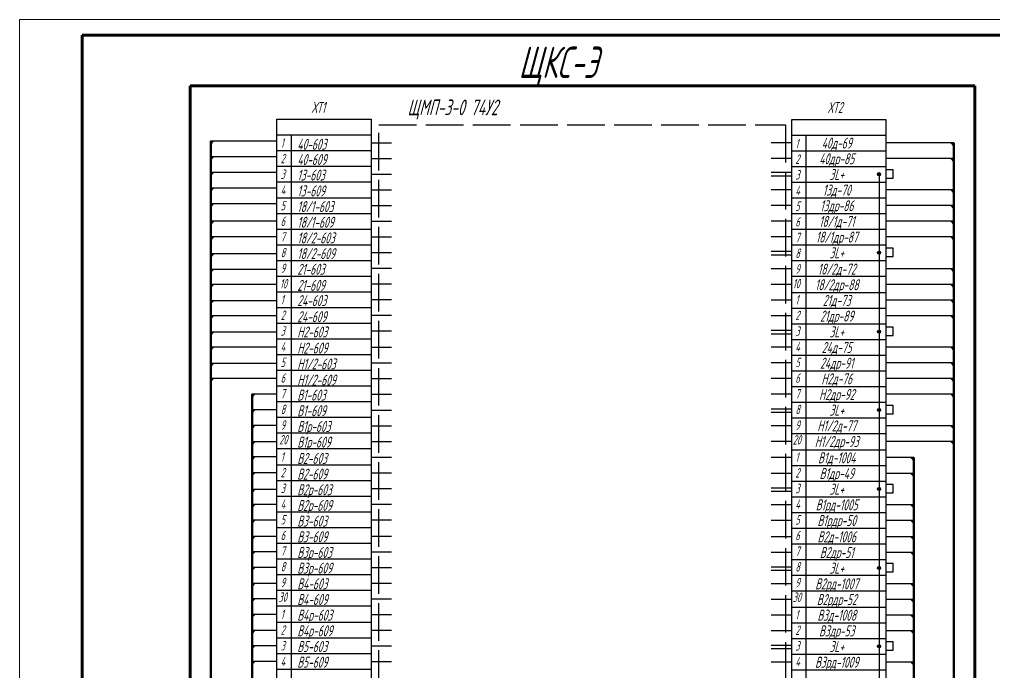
# Model space of a CAD drawing. Header units: millimetres. Extents: x -680 to 9204, y -4430 to 7779.
# Drawn here: x 4040.7 to 4351.3, y -1601.2 to -1393.2 of the extents above; entities that cross this region are included whole.
import ezdxf
from ezdxf.enums import TextEntityAlignment as Align

# ---------------------------------------------------------------- set-up
doc = ezdxf.new("R2010")
doc.units = ezdxf.units.MM
doc.linetypes.add('ACAD_ISO02W100', pattern=[15, 12, -3])
doc.layers.get('Defpoints').update_dxf_attribs({"color": 33})
doc.layers.add('ТЕКСТ', color=2, linetype='Continuous')
for name, color, linetype, lineweight in [('Текст_КИП', 2, 'Continuous', 25), ('Толст.рамка', 7, 'Continuous', 60), ('Тонк.рамка', 10, 'Continuous', 20), ('Эл.кабель', 2, 'Continuous', 50)]:
    doc.layers.add(name, color=color, linetype=linetype, lineweight=lineweight)
doc.styles.add('Simplex', font='simplex.shx', dxfattribs={"width": 0.7, "oblique": 15})

msp = doc.modelspace()

# ---------------------------------------------------------------- hatches: boundary and pattern name
for points in [[(4101.676, -1432.991), (4102.676, -1431.991), (4101.676, -1431.991)], [(4337.645, -1432.611), (4338.645, -1433.611), (4338.645, -1432.611)], [(4101.676, -1437.991), (4102.676, -1436.991), (4101.676, -1436.991)], [(4337.645, -1437.611), (4338.645, -1438.611), (4338.645, -1437.611)], [(4314.235, -1442.611, 1), (4315.248, -1442.611, 1)], [(4101.676, -1452.991), (4102.676, -1451.991), (4101.676, -1451.991)], [(4101.676, -1458.611), (4102.676, -1457.611), (4101.676, -1457.611)], [(4337.645, -1457.611), (4338.645, -1458.611), (4338.645, -1457.611)], [(4101.676, -1463.611), (4102.676, -1462.611), (4101.676, -1462.611)], [(4337.645, -1462.611), (4338.645, -1463.611), (4338.645, -1462.611)], [(4101.676, -1469.042), (4102.676, -1468.042), (4101.676, -1468.042)], [(4314.235, -1467.611, 1), (4315.248, -1467.611, 1)], [(4101.676, -1473.889), (4102.676, -1472.889), (4101.676, -1472.889)], [(4337.645, -1472.813), (4338.645, -1473.813), (4338.645, -1472.813)], [(4101.676, -1478.695), (4102.676, -1477.695), (4101.676, -1477.695)], [(4337.645, -1477.813), (4338.645, -1478.813), (4338.645, -1477.813)], [(4337.645, -1482.813), (4338.645, -1483.813), (4338.645, -1482.813)], [(4337.645, -1487.813), (4338.645, -1488.813), (4338.645, -1487.813)], [(4101.676, -1493.889), (4102.676, -1492.889), (4101.676, -1492.889)], [(4314.235, -1492.813, 1), (4315.248, -1492.813, 1)], [(4101.676, -1498.695), (4102.676, -1497.695), (4101.676, -1497.695)], [(4337.645, -1507.813), (4338.645, -1508.813), (4338.645, -1507.813)], [(4114.852, -1513.695), (4115.852, -1512.695), (4114.852, -1512.695)], [(4337.645, -1512.813), (4338.645, -1513.813), (4338.645, -1512.813)], [(4114.852, -1518.695), (4115.852, -1517.695), (4114.852, -1517.695)], [(4314.235, -1517.813, 1), (4315.248, -1517.813, 1)], [(4114.852, -1523.695), (4115.852, -1522.695), (4114.852, -1522.695)], [(4114.852, -1528.889), (4115.852, -1527.889), (4114.852, -1527.889)], [(4114.852, -1533.695), (4115.852, -1532.695), (4114.852, -1532.695)], [(4324.839, -1533.015), (4325.839, -1534.015), (4325.839, -1533.015)], [(4114.852, -1538.695), (4115.852, -1537.695), (4114.852, -1537.695)], [(4324.839, -1538.015), (4325.839, -1539.015), (4325.839, -1538.015)], [(4114.852, -1544.091), (4115.852, -1543.091), (4114.852, -1543.091)], [(4314.235, -1543.015, 1), (4315.248, -1543.015, 1)], [(4114.852, -1548.897), (4115.852, -1547.897), (4114.852, -1547.897)], [(4324.839, -1548.015), (4325.839, -1549.015), (4325.839, -1548.015)], [(4114.852, -1553.897), (4115.852, -1552.897), (4114.852, -1552.897)], [(4324.839, -1553.015), (4325.839, -1554.015), (4325.839, -1553.015)], [(4114.852, -1559.091), (4115.852, -1558.091), (4114.852, -1558.091)], [(4324.839, -1558.217), (4325.839, -1559.217), (4325.839, -1558.217)], [(4114.852, -1563.897), (4115.852, -1562.897), (4114.852, -1562.897)], [(4324.839, -1563.217), (4325.839, -1564.217), (4325.839, -1563.217)], [(4114.852, -1568.897), (4115.852, -1567.897), (4114.852, -1567.897)], [(4314.235, -1568.217, 1), (4315.248, -1568.217, 1)], [(4114.852, -1574.091), (4115.852, -1573.091), (4114.852, -1573.091)], [(4324.839, -1573.217), (4325.839, -1574.217), (4325.839, -1573.217)], [(4114.852, -1578.897), (4115.852, -1577.897), (4114.852, -1577.897)], [(4324.839, -1578.217), (4325.839, -1579.217), (4325.839, -1578.217)], [(4114.852, -1583.897), (4115.852, -1582.897), (4114.852, -1582.897)], [(4324.839, -1583.217), (4325.839, -1584.217), (4325.839, -1583.217)], [(4114.852, -1589.091), (4115.852, -1588.091), (4114.852, -1588.091)], [(4324.839, -1588.217), (4325.839, -1589.217), (4325.839, -1588.217)], [(4114.852, -1593.897), (4115.852, -1592.897), (4114.852, -1592.897)], [(4314.235, -1593.217, 1), (4315.248, -1593.217, 1)], [(4114.852, -1598.897), (4115.852, -1597.897), (4114.852, -1597.897)], [(4324.839, -1598.217), (4325.839, -1599.217), (4325.839, -1598.217)]]:
    msp.add_hatch(color=256).paths.add_polyline_path(points)
at = {"layer": 'Defpoints'}
for points in [[(4101.676, -1442.991), (4102.676, -1441.991), (4101.676, -1441.991)], [(4101.676, -1447.991), (4102.676, -1446.991), (4101.676, -1446.991)], [(4337.645, -1447.611), (4338.645, -1448.611), (4338.645, -1447.611)], [(4337.645, -1452.611), (4338.645, -1453.611), (4338.645, -1452.611)], [(4101.676, -1483.889), (4102.676, -1482.889), (4101.676, -1482.889)], [(4101.676, -1488.695), (4102.676, -1487.695), (4101.676, -1487.695)], [(4337.645, -1497.813), (4338.645, -1498.813), (4338.645, -1497.813)], [(4101.676, -1503.889), (4102.676, -1502.889), (4101.676, -1502.889)], [(4337.645, -1502.813), (4338.645, -1503.813), (4338.645, -1502.813)], [(4101.676, -1508.695), (4102.676, -1507.695), (4101.676, -1507.695)], [(4337.645, -1522.813), (4338.645, -1523.813), (4338.645, -1522.813)], [(4337.645, -1527.813), (4338.645, -1528.813), (4338.645, -1527.813)]]:
    msp.add_hatch(color=256, dxfattribs=at).paths.add_polyline_path(points)

# ---------------------------------------------------------------- linework, layer by layer
at = {"color": 5, "lineweight": 60}
for p, q in [((4095.12, -1414.395), (4345.312, -1414.395)), ((4095.12, -1762.124), (4095.12, -1414.395)), ((4345.312, -1762.124), (4345.312, -1414.395))]:
    msp.add_line(p, q, dxfattribs=at)
at = {"lineweight": -3}
for p, q in [((4122.771, -1710.889), (4122.771, -1425.082)), ((4122.771, -1425.082), (4152.771, -1425.082)), ((4286.888, -1736.121), (4286.888, -1425.111)), ((4286.888, -1425.111), (4316.888, -1425.111)), ((4122.771, -1430.082), (4152.771, -1430.082)), ((4127.436, -1705.889), (4127.436, -1430.082)), ((4286.888, -1430.111), (4316.888, -1430.111)), ((4286.888, -1430.111), (4316.888, -1430.111)), ((4286.888, -1430.111), (4316.888, -1430.111)), ((4291.553, -1730.919), (4291.553, -1430.111)), ((4122.771, -1435.082), (4152.771, -1435.082)), ((4286.888, -1435.111), (4316.888, -1435.111)), ((4122.771, -1440.082), (4152.771, -1440.082)), ((4286.888, -1440.111), (4316.888, -1440.111)), ((4122.771, -1445.082), (4152.771, -1445.082)), ((4286.888, -1445.111), (4316.888, -1445.111)), ((4122.771, -1450.082), (4152.771, -1450.082)), ((4286.888, -1450.111), (4316.888, -1450.111)), ((4122.771, -1455.082), (4152.771, -1455.082)), ((4286.888, -1455.111), (4316.888, -1455.111)), ((4122.771, -1460.082), (4152.771, -1460.082)), ((4286.888, -1460.111), (4316.888, -1460.111)), ((4122.771, -1465.082), (4152.771, -1465.082)), ((4286.888, -1465.111), (4316.888, -1465.111)), ((4122.771, -1470.082), (4152.771, -1470.082)), ((4286.888, -1470.111), (4316.888, -1470.111)), ((4122.771, -1475.082), (4152.771, -1475.082)), ((4286.888, -1475.111), (4316.888, -1475.111)), ((4286.888, -1475.111), (4316.888, -1475.111)), ((4122.771, -1480.082), (4152.771, -1480.082)), ((4122.771, -1480.082), (4152.771, -1480.082)), ((4286.888, -1480.313), (4316.888, -1480.313)), ((4122.771, -1485.082), (4152.771, -1485.082)), ((4286.888, -1485.313), (4316.888, -1485.313)), ((4122.771, -1490.082), (4152.771, -1490.082)), ((4286.888, -1490.313), (4316.888, -1490.313)), ((4122.771, -1495.082), (4152.771, -1495.082)), ((4286.888, -1495.313), (4316.888, -1495.313)), ((4122.771, -1500.082), (4152.771, -1500.082)), ((4286.888, -1500.313), (4316.888, -1500.313)), ((4122.771, -1505.082), (4152.771, -1505.082)), ((4286.888, -1505.313), (4316.888, -1505.313)), ((4122.771, -1510.082), (4152.771, -1510.082)), ((4286.888, -1510.313), (4316.888, -1510.313)), ((4122.771, -1515.082), (4152.771, -1515.082)), ((4286.888, -1515.313), (4316.888, -1515.313)), ((4122.771, -1520.082), (4152.771, -1520.082)), ((4286.888, -1520.313), (4316.888, -1520.313)), ((4122.771, -1525.082), (4152.771, -1525.082)), ((4286.888, -1525.313), (4316.888, -1525.313)), ((4286.888, -1525.313), (4316.888, -1525.313)), ((4122.771, -1530.082), (4152.771, -1530.082)), ((4122.771, -1530.082), (4152.771, -1530.082)), ((4286.888, -1530.515), (4316.888, -1530.515)), ((4122.771, -1535.284), (4152.771, -1535.284)), ((4286.888, -1535.515), (4316.888, -1535.515)), ((4122.771, -1540.284), (4152.771, -1540.284)), ((4286.888, -1540.515), (4316.888, -1540.515)), ((4122.771, -1545.284), (4152.771, -1545.284)), ((4286.888, -1545.515), (4316.888, -1545.515)), ((4122.771, -1550.284), (4152.771, -1550.284)), ((4286.888, -1550.515), (4316.888, -1550.515)), ((4122.771, -1555.284), (4152.771, -1555.284)), ((4286.888, -1555.515), (4316.888, -1555.515)), ((4122.771, -1560.284), (4152.771, -1560.284)), ((4286.888, -1560.515), (4316.888, -1560.515)), ((4122.771, -1565.284), (4152.771, -1565.284)), ((4286.888, -1565.515), (4316.888, -1565.515)), ((4122.771, -1570.284), (4152.771, -1570.284)), ((4286.888, -1570.515), (4316.888, -1570.515)), ((4122.771, -1575.284), (4152.771, -1575.284)), ((4286.888, -1575.515), (4316.888, -1575.515)), ((4122.771, -1580.284), (4152.771, -1580.284)), ((4122.771, -1580.284), (4152.771, -1580.284)), ((4122.771, -1580.284), (4152.771, -1580.284)), ((4286.888, -1580.717), (4316.888, -1580.717)), ((4122.771, -1585.486), (4152.771, -1585.486)), ((4286.888, -1585.717), (4316.888, -1585.717)), ((4122.771, -1590.486), (4152.771, -1590.486)), ((4286.888, -1590.717), (4316.888, -1590.717)), ((4122.771, -1595.486), (4152.771, -1595.486)), ((4286.888, -1595.717), (4316.888, -1595.717)), ((4122.771, -1600.486), (4152.771, -1600.486)), ((4286.888, -1600.717), (4316.888, -1600.717))]:
    msp.add_line(p, q, dxfattribs=at)
at = {"color": 3}
for p, q in [((4122.771, -1425.082), (4122.771, -1425.082)), ((4286.888, -1432.611), (4280.325, -1432.611)), ((4338.645, -1432.611), (4316.888, -1432.611)), ((4286.888, -1437.611), (4280.325, -1437.611)), ((4338.645, -1437.611), (4316.888, -1437.611)), ((4286.888, -1442.099), (4280.325, -1442.099)), ((4286.888, -1443.171), (4280.325, -1443.171)), ((4286.888, -1457.611), (4280.325, -1457.611)), ((4338.645, -1457.611), (4316.888, -1457.611)), ((4286.888, -1462.611), (4280.325, -1462.611)), ((4338.645, -1462.611), (4316.888, -1462.611)), ((4286.888, -1467.301), (4280.325, -1467.301)), ((4286.888, -1468.373), (4280.325, -1468.373)), ((4286.888, -1472.813), (4280.325, -1472.813)), ((4338.645, -1472.813), (4316.888, -1472.813)), ((4286.888, -1477.813), (4280.325, -1477.813)), ((4338.645, -1477.813), (4316.888, -1477.813)), ((4286.888, -1482.813), (4280.325, -1482.813)), ((4338.645, -1482.813), (4316.888, -1482.813)), ((4286.888, -1487.813), (4280.325, -1487.813)), ((4338.645, -1487.813), (4316.888, -1487.813)), ((4286.888, -1492.503), (4280.325, -1492.503)), ((4286.888, -1507.813), (4280.325, -1507.813)), ((4338.645, -1507.813), (4316.888, -1507.813)), ((4286.888, -1512.813), (4280.325, -1512.813)), ((4338.645, -1512.813), (4316.888, -1512.813)), ((4286.888, -1517.503), (4280.325, -1517.503)), ((4286.888, -1533.015), (4280.325, -1533.015)), ((4325.839, -1533.015), (4316.888, -1533.015)), ((4286.888, -1538.015), (4280.325, -1538.015)), ((4325.839, -1538.015), (4316.888, -1538.015)), ((4286.888, -1542.705), (4280.325, -1542.705)), ((4286.888, -1543.776), (4280.325, -1543.776)), ((4286.888, -1548.015), (4280.325, -1548.015)), ((4325.839, -1548.015), (4316.888, -1548.015)), ((4286.888, -1553.015), (4280.325, -1553.015)), ((4325.839, -1553.015), (4316.888, -1553.015)), ((4286.888, -1558.217), (4280.325, -1558.217)), ((4325.839, -1558.217), (4316.888, -1558.217)), ((4286.888, -1563.217), (4280.325, -1563.217)), ((4325.839, -1563.217), (4316.888, -1563.217)), ((4286.888, -1567.906), (4280.325, -1567.906)), ((4286.888, -1568.978), (4280.325, -1568.978)), ((4286.888, -1573.217), (4280.325, -1573.217)), ((4325.839, -1573.217), (4316.888, -1573.217)), ((4286.888, -1578.217), (4280.325, -1578.217)), ((4325.839, -1578.217), (4316.888, -1578.217)), ((4286.888, -1583.217), (4280.325, -1583.217)), ((4325.839, -1583.217), (4316.888, -1583.217)), ((4286.888, -1588.217), (4280.325, -1588.217)), ((4325.839, -1588.217), (4316.888, -1588.217)), ((4286.888, -1592.906), (4280.325, -1592.906)), ((4286.888, -1593.978), (4280.325, -1593.978)), ((4286.888, -1598.217), (4280.325, -1598.217)), ((4325.839, -1598.217), (4316.888, -1598.217))]:
    msp.add_line(p, q, dxfattribs=at)
for p, q in [((4152.771, -1425.082), (4152.771, -1710.889)), ((4316.888, -1425.111), (4316.888, -1736.121)), ((4101.676, -1431.991), (4122.771, -1431.991)), ((4101.676, -1431.991), (4102.676, -1431.991)), ((4101.676, -1431.991), (4101.676, -1432.991)), ((4101.676, -1432.991), (4102.676, -1431.991)), ((4152.771, -1432.611), (4159.335, -1432.611)), ((4338.645, -1432.611), (4337.645, -1432.611)), ((4337.645, -1432.611), (4338.645, -1433.611)), ((4338.645, -1432.611), (4338.645, -1433.611)), ((4101.676, -1436.991), (4122.771, -1436.991)), ((4101.676, -1436.991), (4102.676, -1436.991)), ((4101.676, -1436.991), (4101.676, -1437.991)), ((4101.676, -1437.991), (4102.676, -1436.991)), ((4152.771, -1437.611), (4159.335, -1437.611)), ((4338.645, -1437.611), (4337.645, -1437.611)), ((4337.645, -1437.611), (4338.645, -1438.611)), ((4338.645, -1437.611), (4338.645, -1438.611)), ((4314.742, -1442.611), (4314.742, -1693.925)), ((4319.269, -1441.193), (4316.888, -1441.193)), ((4316.888, -1443.856), (4319.269, -1443.856)), ((4319.269, -1443.856), (4319.269, -1441.193)), ((4101.676, -1451.991), (4122.771, -1451.991)), ((4101.676, -1451.991), (4102.676, -1451.991)), ((4101.676, -1451.991), (4101.676, -1452.991)), ((4101.676, -1452.991), (4102.676, -1451.991)), ((4152.771, -1452.611), (4159.335, -1452.611)), ((4122.771, -1457.611), (4101.676, -1457.611)), ((4101.676, -1457.611), (4102.676, -1457.611)), ((4101.676, -1457.611), (4101.676, -1458.611)), ((4101.676, -1458.611), (4102.676, -1457.611)), ((4152.771, -1457.611), (4159.335, -1457.611)), ((4338.645, -1457.611), (4337.645, -1457.611)), ((4337.645, -1457.611), (4338.645, -1458.611)), ((4338.645, -1457.611), (4338.645, -1458.611)), ((4122.771, -1462.611), (4101.676, -1462.611)), ((4101.676, -1462.611), (4102.676, -1462.611)), ((4101.676, -1462.611), (4101.676, -1463.611)), ((4101.676, -1463.611), (4102.676, -1462.611)), ((4152.771, -1462.611), (4159.335, -1462.611)), ((4338.645, -1462.611), (4337.645, -1462.611)), ((4337.645, -1462.611), (4338.645, -1463.611)), ((4338.645, -1462.611), (4338.645, -1463.611)), ((4122.771, -1468.042), (4101.676, -1468.042)), ((4101.676, -1468.042), (4102.676, -1468.042)), ((4101.676, -1468.042), (4101.676, -1469.042)), ((4101.676, -1469.042), (4102.676, -1468.042)), ((4152.771, -1467.611), (4159.335, -1467.611)), ((4319.269, -1466.193), (4316.888, -1466.193)), ((4316.888, -1468.856), (4319.269, -1468.856)), ((4319.269, -1468.856), (4319.269, -1466.193)), ((4101.676, -1472.889), (4122.771, -1472.889)), ((4101.676, -1472.889), (4102.676, -1472.889)), ((4101.676, -1472.889), (4101.676, -1473.889)), ((4101.676, -1473.889), (4102.676, -1472.889)), ((4152.771, -1472.611), (4159.335, -1472.611)), ((4338.645, -1472.813), (4337.645, -1472.813)), ((4337.645, -1472.813), (4338.645, -1473.813)), ((4338.645, -1472.813), (4338.645, -1473.813)), ((4101.676, -1477.695), (4122.771, -1477.695)), ((4101.676, -1477.695), (4102.676, -1477.695)), ((4101.676, -1477.695), (4101.676, -1478.695)), ((4101.676, -1478.695), (4102.676, -1477.695)), ((4152.771, -1477.611), (4159.335, -1477.611)), ((4338.645, -1477.813), (4337.645, -1477.813)), ((4337.645, -1477.813), (4338.645, -1478.813)), ((4338.645, -1477.813), (4338.645, -1478.813)), ((4338.645, -1482.813), (4337.645, -1482.813)), ((4337.645, -1482.813), (4338.645, -1483.813)), ((4338.645, -1482.813), (4338.645, -1483.813)), ((4338.645, -1487.813), (4337.645, -1487.813)), ((4337.645, -1487.813), (4338.645, -1488.813)), ((4338.645, -1487.813), (4338.645, -1488.813)), ((4101.676, -1492.889), (4122.771, -1492.889)), ((4101.676, -1492.889), (4102.676, -1492.889)), ((4101.676, -1492.889), (4101.676, -1493.889)), ((4101.676, -1493.889), (4102.676, -1492.889)), ((4152.771, -1492.611), (4159.335, -1492.611)), ((4319.269, -1491.395), (4316.888, -1491.395)), ((4319.269, -1494.058), (4319.269, -1491.395)), ((4316.888, -1494.058), (4319.269, -1494.058)), ((4101.676, -1497.695), (4122.771, -1497.695)), ((4101.676, -1497.695), (4102.676, -1497.695)), ((4101.676, -1497.695), (4101.676, -1498.695)), ((4101.676, -1498.695), (4102.676, -1497.695)), ((4152.771, -1497.813), (4159.335, -1497.813)), ((4338.645, -1507.813), (4337.645, -1507.813)), ((4337.645, -1507.813), (4338.645, -1508.813)), ((4338.645, -1507.813), (4338.645, -1508.813)), ((4114.852, -1512.695), (4122.771, -1512.695)), ((4114.852, -1512.695), (4115.852, -1512.695)), ((4114.852, -1512.695), (4114.852, -1513.695)), ((4114.852, -1513.695), (4115.852, -1512.695)), ((4152.771, -1512.813), (4159.335, -1512.813)), ((4338.645, -1512.813), (4337.645, -1512.813)), ((4337.645, -1512.813), (4338.645, -1513.813)), ((4338.645, -1512.813), (4338.645, -1513.813)), ((4114.852, -1517.695), (4122.771, -1517.695)), ((4114.852, -1517.695), (4115.852, -1517.695)), ((4114.852, -1517.695), (4114.852, -1518.695)), ((4114.852, -1518.695), (4115.852, -1517.695)), ((4152.771, -1517.813), (4159.335, -1517.813)), ((4319.269, -1516.395), (4316.888, -1516.395)), ((4319.269, -1519.058), (4319.269, -1516.395)), ((4316.888, -1519.058), (4319.269, -1519.058)), ((4114.852, -1522.695), (4122.771, -1522.695)), ((4114.852, -1522.695), (4115.852, -1522.695)), ((4114.852, -1522.695), (4114.852, -1523.695)), ((4114.852, -1523.695), (4115.852, -1522.695)), ((4152.771, -1522.813), (4159.335, -1522.813)), ((4114.852, -1527.889), (4122.771, -1527.889)), ((4114.852, -1527.889), (4115.852, -1527.889)), ((4114.852, -1527.889), (4114.852, -1528.889)), ((4114.852, -1528.889), (4115.852, -1527.889)), ((4152.771, -1527.813), (4159.335, -1527.813)), ((4114.852, -1532.695), (4122.771, -1532.695)), ((4114.852, -1532.695), (4115.852, -1532.695)), ((4114.852, -1532.695), (4114.852, -1533.695)), ((4114.852, -1533.695), (4115.852, -1532.695)), ((4152.771, -1532.813), (4159.335, -1532.813)), ((4325.839, -1533.015), (4324.839, -1533.015)), ((4324.839, -1533.015), (4325.839, -1534.015)), ((4325.839, -1533.015), (4325.839, -1534.015)), ((4114.852, -1537.695), (4122.771, -1537.695)), ((4114.852, -1537.695), (4115.852, -1537.695)), ((4114.852, -1537.695), (4114.852, -1538.695)), ((4114.852, -1538.695), (4115.852, -1537.695)), ((4152.771, -1537.813), (4159.335, -1537.813)), ((4325.839, -1538.015), (4324.839, -1538.015)), ((4324.839, -1538.015), (4325.839, -1539.015)), ((4325.839, -1538.015), (4325.839, -1539.015)), ((4114.852, -1543.091), (4122.771, -1543.091)), ((4114.852, -1543.091), (4115.852, -1543.091)), ((4114.852, -1543.091), (4114.852, -1544.091)), ((4114.852, -1544.091), (4115.852, -1543.091)), ((4152.771, -1542.813), (4159.335, -1542.813)), ((4319.269, -1541.597), (4316.888, -1541.597)), ((4319.269, -1544.26), (4319.269, -1541.597)), ((4316.888, -1544.26), (4319.269, -1544.26)), ((4114.852, -1547.897), (4122.771, -1547.897)), ((4114.852, -1547.897), (4115.852, -1547.897)), ((4114.852, -1547.897), (4114.852, -1548.897)), ((4114.852, -1548.897), (4115.852, -1547.897)), ((4152.771, -1547.813), (4159.335, -1547.813)), ((4325.839, -1548.015), (4324.839, -1548.015)), ((4324.839, -1548.015), (4325.839, -1549.015)), ((4325.839, -1548.015), (4325.839, -1549.015)), ((4114.852, -1552.897), (4122.771, -1552.897)), ((4114.852, -1552.897), (4115.852, -1552.897)), ((4114.852, -1552.897), (4114.852, -1553.897)), ((4114.852, -1553.897), (4115.852, -1552.897)), ((4152.771, -1552.813), (4159.335, -1552.813)), ((4325.839, -1553.015), (4324.839, -1553.015)), ((4324.839, -1553.015), (4325.839, -1554.015)), ((4325.839, -1553.015), (4325.839, -1554.015)), ((4114.852, -1558.091), (4122.771, -1558.091)), ((4114.852, -1558.091), (4115.852, -1558.091)), ((4114.852, -1558.091), (4114.852, -1559.091)), ((4114.852, -1559.091), (4115.852, -1558.091)), ((4152.771, -1558.015), (4159.335, -1558.015)), ((4325.839, -1558.217), (4324.839, -1558.217)), ((4324.839, -1558.217), (4325.839, -1559.217)), ((4325.839, -1558.217), (4325.839, -1559.217)), ((4114.852, -1562.897), (4122.771, -1562.897)), ((4114.852, -1562.897), (4115.852, -1562.897)), ((4114.852, -1562.897), (4114.852, -1563.897)), ((4114.852, -1563.897), (4115.852, -1562.897)), ((4152.771, -1563.015), (4159.335, -1563.015)), ((4325.839, -1563.217), (4324.839, -1563.217)), ((4324.839, -1563.217), (4325.839, -1564.217)), ((4325.839, -1563.217), (4325.839, -1564.217)), ((4114.852, -1567.897), (4122.771, -1567.897)), ((4114.852, -1567.897), (4115.852, -1567.897)), ((4114.852, -1567.897), (4114.852, -1568.897)), ((4114.852, -1568.897), (4115.852, -1567.897)), ((4152.771, -1568.015), (4159.335, -1568.015)), ((4319.269, -1566.799), (4316.888, -1566.799)), ((4319.269, -1569.462), (4319.269, -1566.799)), ((4316.888, -1569.462), (4319.269, -1569.462)), ((4114.852, -1573.091), (4122.771, -1573.091)), ((4114.852, -1573.091), (4115.852, -1573.091)), ((4114.852, -1573.091), (4114.852, -1574.091)), ((4114.852, -1574.091), (4115.852, -1573.091)), ((4152.771, -1573.015), (4159.335, -1573.015)), ((4325.839, -1573.217), (4324.839, -1573.217)), ((4324.839, -1573.217), (4325.839, -1574.217)), ((4325.839, -1573.217), (4325.839, -1574.217)), ((4114.852, -1577.897), (4122.771, -1577.897)), ((4114.852, -1577.897), (4115.852, -1577.897)), ((4114.852, -1577.897), (4114.852, -1578.897)), ((4114.852, -1578.897), (4115.852, -1577.897)), ((4152.771, -1578.015), (4159.335, -1578.015)), ((4325.839, -1578.217), (4324.839, -1578.217)), ((4324.839, -1578.217), (4325.839, -1579.217)), ((4325.839, -1578.217), (4325.839, -1579.217)), ((4114.852, -1582.897), (4122.771, -1582.897)), ((4114.852, -1582.897), (4115.852, -1582.897)), ((4114.852, -1582.897), (4114.852, -1583.897)), ((4114.852, -1583.897), (4115.852, -1582.897)), ((4152.771, -1583.015), (4159.335, -1583.015)), ((4325.839, -1583.217), (4324.839, -1583.217)), ((4324.839, -1583.217), (4325.839, -1584.217)), ((4325.839, -1583.217), (4325.839, -1584.217)), ((4114.852, -1588.091), (4122.771, -1588.091)), ((4114.852, -1588.091), (4115.852, -1588.091)), ((4114.852, -1588.091), (4114.852, -1589.091)), ((4114.852, -1589.091), (4115.852, -1588.091)), ((4152.771, -1588.015), (4159.335, -1588.015)), ((4325.839, -1588.217), (4324.839, -1588.217)), ((4324.839, -1588.217), (4325.839, -1589.217)), ((4325.839, -1588.217), (4325.839, -1589.217)), ((4114.852, -1592.897), (4122.771, -1592.897)), ((4114.852, -1592.897), (4115.852, -1592.897)), ((4114.852, -1592.897), (4114.852, -1593.897)), ((4114.852, -1593.897), (4115.852, -1592.897)), ((4152.771, -1593.015), (4159.335, -1593.015)), ((4319.269, -1591.799), (4316.888, -1591.799)), ((4319.269, -1594.462), (4319.269, -1591.799)), ((4316.888, -1594.462), (4319.269, -1594.462)), ((4114.852, -1597.897), (4122.771, -1597.897)), ((4114.852, -1597.897), (4115.852, -1597.897)), ((4114.852, -1597.897), (4114.852, -1598.897)), ((4114.852, -1598.897), (4115.852, -1597.897)), ((4152.771, -1598.015), (4159.335, -1598.015)), ((4325.839, -1598.217), (4324.839, -1598.217)), ((4324.839, -1598.217), (4325.839, -1599.217)), ((4325.839, -1598.217), (4325.839, -1599.217))]:
    msp.add_line(p, q)
at = {"linetype": 'ACAD_ISO02W100'}
msp.add_lwpolyline([(4155.271, -1426.833), (4284.94, -1426.833), (4284.94, -1756.421), (4155.271, -1756.421)], close=True, dxfattribs=at)
for centre in [(4314.742, -1442.611), (4314.742, -1467.611), (4314.742, -1492.813), (4314.742, -1517.813), (4314.742, -1543.015), (4314.742, -1568.217), (4314.742, -1593.217)]:
    msp.add_circle(centre, 0.506)
at = {"layer": 'Defpoints'}
for p, q in [((4101.676, -1441.991), (4122.771, -1441.991)), ((4101.676, -1441.991), (4102.676, -1441.991)), ((4101.676, -1441.991), (4101.676, -1442.991)), ((4101.676, -1442.991), (4102.676, -1441.991)), ((4152.771, -1442.611), (4159.335, -1442.611)), ((4101.676, -1446.991), (4122.771, -1446.991)), ((4101.676, -1446.991), (4102.676, -1446.991)), ((4101.676, -1446.991), (4101.676, -1447.991)), ((4101.676, -1447.991), (4102.676, -1446.991)), ((4152.771, -1447.611), (4159.335, -1447.611)), ((4286.888, -1447.611), (4280.325, -1447.611)), ((4338.645, -1447.611), (4316.888, -1447.611)), ((4338.645, -1447.611), (4337.645, -1447.611)), ((4337.645, -1447.611), (4338.645, -1448.611)), ((4338.645, -1447.611), (4338.645, -1448.611)), ((4286.888, -1452.611), (4280.325, -1452.611)), ((4338.645, -1452.611), (4316.888, -1452.611)), ((4338.645, -1452.611), (4337.645, -1452.611)), ((4337.645, -1452.611), (4338.645, -1453.611)), ((4338.645, -1452.611), (4338.645, -1453.611)), ((4101.676, -1482.889), (4122.771, -1482.889)), ((4101.676, -1482.889), (4102.676, -1482.889)), ((4101.676, -1482.889), (4101.676, -1483.889)), ((4101.676, -1483.889), (4102.676, -1482.889)), ((4152.771, -1482.611), (4159.335, -1482.611)), ((4101.676, -1487.695), (4122.771, -1487.695)), ((4101.676, -1487.695), (4102.676, -1487.695)), ((4101.676, -1487.695), (4101.676, -1488.695)), ((4101.676, -1488.695), (4102.676, -1487.695)), ((4152.771, -1487.611), (4159.335, -1487.611)), ((4286.888, -1493.575), (4280.325, -1493.575)), ((4286.888, -1497.813), (4280.325, -1497.813)), ((4338.645, -1497.813), (4316.888, -1497.813)), ((4338.645, -1497.813), (4337.645, -1497.813)), ((4337.645, -1497.813), (4338.645, -1498.813)), ((4338.645, -1497.813), (4338.645, -1498.813)), ((4101.676, -1502.889), (4122.771, -1502.889)), ((4101.676, -1502.889), (4102.676, -1502.889)), ((4101.676, -1502.889), (4101.676, -1503.889)), ((4101.676, -1503.889), (4102.676, -1502.889)), ((4152.771, -1502.813), (4159.335, -1502.813)), ((4286.888, -1502.813), (4280.325, -1502.813)), ((4338.645, -1502.813), (4316.888, -1502.813)), ((4338.645, -1502.813), (4337.645, -1502.813)), ((4337.645, -1502.813), (4338.645, -1503.813)), ((4338.645, -1502.813), (4338.645, -1503.813)), ((4101.676, -1507.695), (4122.771, -1507.695)), ((4101.676, -1507.695), (4102.676, -1507.695)), ((4101.676, -1507.695), (4101.676, -1508.695)), ((4101.676, -1508.695), (4102.676, -1507.695)), ((4152.771, -1507.813), (4159.335, -1507.813)), ((4286.888, -1518.575), (4280.325, -1518.575)), ((4286.888, -1522.813), (4280.325, -1522.813)), ((4338.645, -1522.813), (4316.888, -1522.813)), ((4338.645, -1522.813), (4337.645, -1522.813)), ((4337.645, -1522.813), (4338.645, -1523.813)), ((4338.645, -1522.813), (4338.645, -1523.813)), ((4286.888, -1527.813), (4280.325, -1527.813)), ((4338.645, -1527.813), (4316.888, -1527.813)), ((4338.645, -1527.813), (4337.645, -1527.813)), ((4337.645, -1527.813), (4338.645, -1528.813)), ((4338.645, -1527.813), (4338.645, -1528.813))]:
    msp.add_line(p, q, dxfattribs=at)
at = {"layer": 'Толст.рамка'}
for p, q in [((4060.655, -1398.243), (4629.655, -1398.243)), ((4060.655, -1808.243), (4060.655, -1398.243))]:
    msp.add_line(p, q, dxfattribs=at)
at = {"layer": 'Тонк.рамка'}
for p in [(4634.655, -1393.243), (4040.655, -1813.243)]:
    msp.add_line(p, (4040.655, -1393.243), dxfattribs=at)
at = {"layer": 'Эл.кабель', "color": 4}
for p, q in [((4101.676, -1431.991), (4101.676, -1765.615)), ((4338.645, -1432.611), (4338.645, -1765.615)), ((4114.852, -1512.695), (4114.852, -1765.615)), ((4325.839, -1533.015), (4325.839, -1765.615))]:
    msp.add_line(p, q, dxfattribs=at)

# ---------------------------------------------------------------- texts
at = {"style": 'Simplex', "oblique": 15, "width": 0.6}
msp.add_text('ЩМП-3-0 74У2', height=5, dxfattribs=at).set_placement((4164.391, -1423.781))
at = {"layer": 'Defpoints', "style": 'Simplex', "oblique": 15, "width": 0.6}
for s, p in [('13-603', (4129.246, -1444.621)), ('13-609', (4129.246, -1449.675)), ('24-603', (4129.246, -1484.672)), ('24-609', (4129.246, -1489.802)), ('Н1/2-603', (4129.246, -1504.874)), ('Н1/2-609', (4129.246, -1510.004))]:
    msp.add_text(s, height=3.5, dxfattribs=at).set_placement(p)
for s, p in [('13д-70', (4301.251, -1449.414)), ('13др-86', (4301.251, -1454.414)), ('24д-75', (4301.251, -1499.616)), ('24др-91', (4301.251, -1504.616)), ('Н1/2д-77', (4301.251, -1524.616)), ('Н1/2др-93', (4301.251, -1529.616))]:
    msp.add_text(s, height=3.5, dxfattribs=at).set_placement(p, align=Align.CENTER)
at = {"layer": 'ТЕКСТ', "style": 'Simplex', "oblique": 15, "width": 0.6}
for s, height, p in [('1', 3, (4123.941, -1434.096)), ('40-603', 3.5, (4129.246, -1434.805)), ('1', 3, (4288.058, -1434.297)), ('2', 3, (4123.941, -1439.096)), ('40-609', 3.5, (4129.246, -1439.675)), ('2', 3, (4288.058, -1439.297)), ('3', 3, (4123.941, -1444.096)), ('3', 3, (4288.058, -1444.297)), ('4', 3, (4123.941, -1449.096)), ('4', 3, (4288.058, -1449.297)), ('5', 3, (4123.941, -1454.096)), ('18/1-603', 3.5, (4129.246, -1454.675)), ('5', 3, (4288.058, -1454.297)), ('6', 3, (4123.941, -1459.096)), ('18/1-609', 3.5, (4129.246, -1459.675)), ('6', 3, (4288.058, -1459.297)), ('7', 3, (4123.941, -1464.096)), ('18/2-603', 3.5, (4129.246, -1464.675)), ('7', 3, (4288.058, -1464.297)), ('8', 3, (4123.941, -1469.096)), ('18/2-609', 3.5, (4129.246, -1469.675)), ('8', 3, (4288.058, -1469.297)), ('9', 3, (4123.941, -1474.096)), ('21-603', 3.5, (4129.246, -1474.672)), ('9', 3, (4288.058, -1474.297)), ('10', 3, (4123.681, -1479.025)), ('21-609', 3.5, (4129.246, -1479.802)), ('10', 3, (4287.23, -1478.982)), ('1', 3, (4123.941, -1484.096)), ('1', 3, (4288.058, -1484.148)), ('2', 3, (4123.941, -1489.096)), ('2', 3, (4288.058, -1489.148)), ('3', 3, (4123.941, -1494.096)), ('Н2-603', 3.5, (4129.246, -1494.672)), ('3', 3, (4288.058, -1494.148)), ('4', 3, (4123.941, -1499.096)), ('Н2-609', 3.5, (4129.246, -1499.802)), ('4', 3, (4288.058, -1499.148)), ('5', 3, (4123.941, -1504.096)), ('5', 3, (4288.058, -1504.148)), ('6', 3, (4123.941, -1509.096)), ('6', 3, (4288.058, -1509.148)), ('7', 3, (4123.941, -1514.096)), ('В1-603', 3.5, (4129.246, -1514.802)), ('7', 3, (4288.058, -1514.148)), ('8', 3, (4123.941, -1519.096)), ('В1-609', 3.5, (4129.246, -1519.802)), ('8', 3, (4288.058, -1519.148)), ('9', 3, (4123.941, -1524.096)), ('В1р-603', 3.5, (4129.246, -1524.802)), ('9', 3, (4288.058, -1524.148)), ('20', 3, (4123.468, -1528.78)), ('В1р-609', 3.5, (4129.246, -1529.802)), ('20', 3, (4287.23, -1528.832)), ('1', 3, (4123.941, -1534.297)), ('В2-603', 3.5, (4129.246, -1535.004)), ('1', 3, (4288.058, -1534.35)), ('2', 3, (4123.941, -1539.297)), ('В2-609', 3.5, (4129.246, -1540.004)), ('2', 3, (4288.058, -1539.35)), ('3', 3, (4123.941, -1544.297)), ('В2р-603', 3.5, (4129.246, -1545.004)), ('3', 3, (4288.058, -1544.35)), ('4', 3, (4123.941, -1549.297)), ('В2р-609', 3.5, (4129.246, -1550.004)), ('4', 3, (4288.058, -1549.35)), ('5', 3, (4123.941, -1554.297)), ('В3-603', 3.5, (4129.246, -1555.004)), ('5', 3, (4288.058, -1554.35)), ('6', 3, (4123.941, -1559.297)), ('В3-609', 3.5, (4129.246, -1560.004)), ('6', 3, (4288.058, -1559.35)), ('7', 3, (4123.941, -1564.297)), ('В3р-603', 3.5, (4129.246, -1565.004)), ('7', 3, (4288.058, -1564.35)), ('8', 3, (4123.941, -1569.297)), ('В3р-609', 3.5, (4129.246, -1570.004)), ('8', 3, (4288.058, -1569.35)), ('9', 3, (4123.941, -1574.297)), ('В4-603', 3.5, (4129.246, -1575.004)), ('9', 3, (4288.058, -1574.35)), ('30', 3, (4123.254, -1578.982)), ('В4-609', 3.5, (4129.246, -1580.004)), ('30', 3, (4287.23, -1579.034)), ('1', 3, (4123.941, -1584.499)), ('В4р-603', 3.5, (4129.246, -1585.004)), ('1', 3, (4288.058, -1584.552)), ('2', 3, (4123.941, -1589.499)), ('В4р-609', 3.5, (4129.246, -1590.004)), ('2', 3, (4288.058, -1589.552)), ('3', 3, (4123.941, -1594.499)), ('В5-603', 3.5, (4129.246, -1595.004)), ('3', 3, (4288.058, -1594.552)), ('4', 3, (4123.941, -1599.499)), ('В5-609', 3.5, (4129.246, -1600.004)), ('4', 3, (4288.058, -1599.552))]:
    msp.add_text(s, height=height, dxfattribs=at).set_placement(p)
for s, p in [('40д-69', (4301.251, -1434.414)), ('40др-85', (4301.251, -1439.414)), ('3L+', (4301.251, -1444.414)), ('18/1д-71', (4301.251, -1459.414)), ('18/1др-87', (4301.251, -1464.414)), ('3L+', (4301.251, -1469.414)), ('18/2д-72', (4301.251, -1474.616)), ('18/2др-88', (4301.251, -1479.616)), ('21д-73', (4301.251, -1484.616)), ('21др-89', (4301.251, -1489.616)), ('3L+', (4301.251, -1494.616)), ('Н2д-76', (4301.251, -1509.616)), ('Н2др-92', (4301.251, -1514.616)), ('3L+', (4301.251, -1519.616)), ('В1д-1004', (4301.251, -1534.818)), ('В1др-49', (4301.251, -1539.818)), ('3L+', (4301.251, -1544.818)), ('В1рд-1005', (4301.251, -1549.818)), ('В1рдр-50', (4301.251, -1554.818)), ('В2д-1006', (4301.251, -1560.02)), ('В2др-51', (4301.251, -1565.02)), ('3L+', (4301.251, -1570.02)), ('В2рд-1007', (4301.251, -1575.02)), ('В2рдр-52', (4301.251, -1580.02)), ('В3д-1008', (4301.251, -1585.02)), ('В3др-53', (4301.251, -1590.02)), ('3L+', (4301.251, -1595.02)), ('В3рд-1009', (4301.251, -1600.02))]:
    msp.add_text(s, height=3.5, dxfattribs=at).set_placement(p, align=Align.CENTER)
at = {"layer": 'Текст_КИП', "lineweight": 40, "style": 'Simplex', "oblique": 15, "width": 0.6}
msp.add_text('ЩКС-Э', height=10, dxfattribs=at).set_placement((4199.8, -1411.895))
at = {"layer": 'Текст_КИП', "style": 'Simplex', "oblique": 15, "width": 0.6}
for s, p in [('ХТ1', (4133.802, -1423.046)), ('ХТ2', (4298.377, -1423.076))]:
    msp.add_text(s, height=3.5, dxfattribs=at).set_placement(p)

doc.saveas('drawing.dxf')
